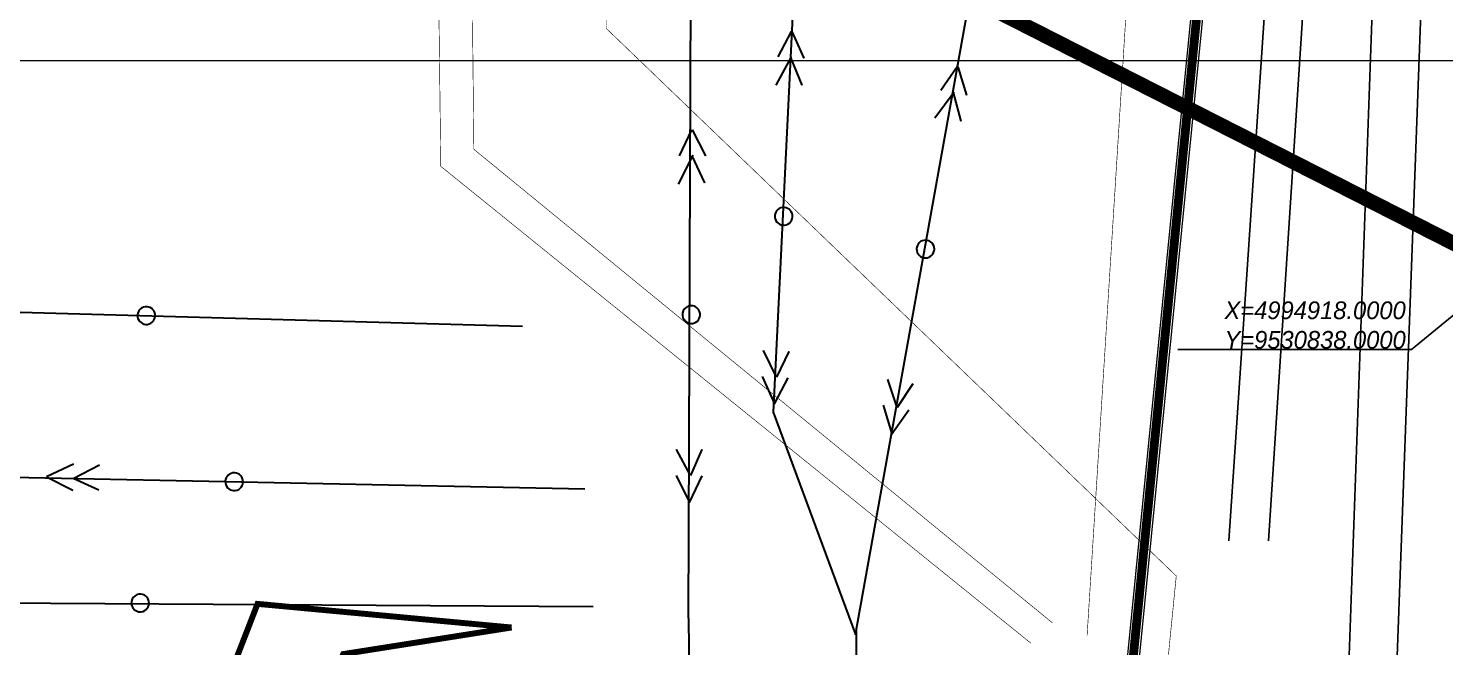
# Model space of a CAD drawing. Header units: millimetres. Extents: x 519 to 9564855, y -810 to 5021775.
# Drawn here: x 9530350.4 to 9530829.8, y 4994801.5 to 4995010.8 of the extents above; entities that cross this region are included whole.
import ezdxf

# ---------------------------------------------------------------- set-up
doc = ezdxf.new("R2010")
doc.units = ezdxf.units.MM
doc.header["$LTSCALE"] = 2
doc.header["$MEASUREMENT"] = 0
for name, color, linetype in [('AL_PIP_CRUDE OIL', 210, 'Continuous'), ('GRID_PULKOVO', 7, 'Continuous'), ('ROAD_ASF', 9, 'Continuous'), ('Координаты', 7, 'Continuous')]:
    doc.layers.add(name, color=color, linetype=linetype)
for name, color, linetype, lineweight in [('Electro N', 1, 'Continuous', 25), ('Электро', 1, 'Continuous', 30), ('Электроснаб', 1, 'Continuous', 18), ('Электроснабжене', 1, 'Continuous', 18)]:
    doc.layers.add(name, color=color, linetype=linetype, lineweight=lineweight)
doc.styles.add('GeoApp', font='', dxfattribs={"height": 1})
doc.styles.add('GeoApp_D431', font='', dxfattribs={"height": 1})
doc.styles.get('GeoApp').set_extended_font_data('D431', italic=True)
doc.styles.get('GeoApp_D431').set_extended_font_data('D431', italic=True)
doc.dimstyles.new('GeoApp', dxfattribs={"dimscale": 2, "dimtxt": 1, "dimasz": 1, "dimexe": 0, "dimexo": 0, "dimgap": 0, "dimtad": 1, "dimtoh": 1, "dimzin": 1, "dimdsep": 46, "dimtxsty": 'GeoApp_D431', "dimcen": 0, "dimclrt": 7, "dimadec": 0, "dimazin": 0, "dimtfac": 1, "dimtmove": 0, "dimatfit": 3, "dimfxl": 0, "dimarcsym": 0})

msp = doc.modelspace()

# ---------------------------------------------------------------- linework, layer by layer
at = {"layer": 'AL_PIP_CRUDE OIL', "lineweight": 60, "const_width": 5}
msp.add_lwpolyline([(9523408.96955, 5008589.07215), (9522866.96955, 5008436.07215), (9522326.96955, 5007087.07215), (9522313.96594, 5006750.08943), (9522363.50455, 5006330.19015), (9523532.73502, 5003851.53167), (9523509.9659, 5003501.17422), (9523544.63322, 5003488.85485), (9523203.95221, 5002551.92724), (9523207.94138, 5002504.46778), (9521587.24018, 4997999.63007), (9523708.12981, 4995731.08727), (9526814.15531, 4995451.17542), (9528489.4409, 4995215.37355), (9528594.43514, 4995358.95224), (9530593.64001, 4995059.64331), (9530879.24426, 4994914.43479), (9530977.35799, 4994842.68501), (9531002.94658, 4994841.81396), (9531002.94658, 4994841.81396), (9531002.94648, 4994841.81391)], dxfattribs=at)
at = {"layer": 'Electro N', "linetype": 'Continuous', "ltscale": 0.25, "flags": 128}
for points in [[(9530780.65929, 4995191.5053), (9530756.69099, 4994837.28356)], [(9530790.97119, 4995156.75931), (9530770.1925, 4994837.28356)], [(9530810.28165, 4995158.87768), (9530796.1453, 4994760.59436)], [(9530826.88078, 4995157.5005), (9530811.78833, 4994746.10097)]]:
    msp.add_lwpolyline(points, dxfattribs=at)
at = {"layer": 'GRID_PULKOVO', "lineweight": 0}
msp.add_line((9519000, 4995000), (9533000, 4995000), dxfattribs=at)
at = {"layer": 'ROAD_ASF', "lineweight": 0, "const_width": 3}
msp.add_lwpolyline([(9531035.40859, 4995167.0908), (9530768.24763, 4995182.52509), (9530756.91736, 4995126.35794), (9530712.68241, 4994679.79554), (9530692.94363, 4994675.69677)], dxfattribs=at)
at = {"layer": 'ROAD_ASF', "lineweight": 0}
for points in [[(9531032.88465, 4995168.29135), (9530766.637, 4995184.655), (9530754.937, 4995126.655), (9530710.837, 4994681.455), (9530692.537, 4994677.655)], [(9531035.29324, 4995165.09413), (9530769.86495, 4995180.42832), (9530758.89772, 4995126.06088), (9530714.52781, 4994678.13607), (9530693.35025, 4994673.73855)]]:
    msp.add_lwpolyline(points, dxfattribs=at)
at = {"layer": 'Электро'}
for p, q in [((9530573.81914, 4994811.1866), (9530585.91914, 4998057.6866)), ((9530642.71914, 4995706.9866), (9530602.51914, 4994880.8866)), ((9530630.41914, 4994805.5866), (9530696.91914, 4995176.0866)), ((9530608.5607, 4995009.76174), (9530604.09967, 4995001.13599)), ((9530608.8126, 4995009.74945), (9530612.91647, 4995000.70577)), ((9530608.64632, 4995001.1668), (9530603.38037, 4994991.56965)), ((9530608.38211, 4995000.92703), (9530612.22178, 4994991.64357)), ((9530664.77477, 4994997.7951), (9530659.22009, 4994989.82955)), ((9530665.02289, 4994997.74984), (9530667.90413, 4994988.24573)), ((9530663.73145, 4994989.26329), (9530657.25129, 4994980.4404)), ((9530663.43805, 4994989.06027), (9530666.0259, 4994979.35312)), ((9530574.87631, 4994976.51178), (9530570.75623, 4994967.71808)), ((9530575.12851, 4994976.50936), (9530579.58312, 4994967.63319)), ((9530575.2982, 4994967.92678), (9530570.41181, 4994958.13091)), ((9530575.04357, 4994967.67685), (9530579.24356, 4994958.55075)), ((9530128.52059, 4994920.90308), (9530517.72441, 4994910.04447)), ((9530603.60936, 4994892.76472), (9530599.25358, 4994901.82069)), ((9530607.81848, 4994901.40277), (9530603.60936, 4994892.76472)), ((9530598.82309, 4994892.99826), (9530602.91466, 4994883.70252)), ((9530602.91466, 4994883.70252), (9530607.6399, 4994892.56805)), ((9530644.50873, 4994882.46034), (9530641.37937, 4994892.00971)), ((9530649.8153, 4994890.47114), (9530644.50873, 4994882.46034)), ((9530639.79453, 4994883.32013), (9530642.63049, 4994873.56774)), ((9530642.63049, 4994873.56774), (9530648.47857, 4994881.7363)), ((9530602.51914, 4994880.8866), (9530630.41914, 4994805.5866)), ((9530574.50689, 4994859.41062), (9530569.80009, 4994868.28922)), ((9530578.37478, 4994868.20676), (9530574.50689, 4994859.41062)), ((9530538.76701, 4994854.87605), (9530106.14254, 4994863.57398)), ((9530365.72204, 4994863.28442), (9530356.5252, 4994858.97514)), ((9530365.60124, 4994858.49398), (9530374.55215, 4994863.06176)), ((9530356.5252, 4994858.97514), (9530365.49952, 4994854.45993)), ((9530374.33599, 4994854.4894), (9530365.60124, 4994858.49398)), ((9530569.71516, 4994859.4567), (9530574.16733, 4994850.32818)), ((9530574.16733, 4994850.32818), (9530578.54204, 4994859.37182)), ((9530541.56974, 4994815.00606), (9530080.16053, 4994817.79134)), ((9530573.81914, 4994811.1866), (9530574.10194, 4994785.92439)), ((9530630.64067, 4994806.82084), (9530630.54971, 4994782.70214))]:
    msp.add_line(p, q, dxfattribs=at)
at = {"layer": 'Электро', "ltscale": 25}
msp.add_line((9530538.76701, 4994854.87605), (9530106.14254, 4994863.57398), dxfattribs=at)
at = {"layer": 'Электро'}
for centre, start, end in [((9530606.04311, 4994947.20806), 17.8029108, 197.8029108), ((9530606.04311, 4994947.20806), 197.8029108, 17.8029108), ((9530654.0679, 4994936.11314), 10.2602455, 190.2602455), ((9530654.0679, 4994936.11314), 190.2602455, 10.2602455), ((9530390.3755, 4994913.59745), 108.7555053, 288.7555053), ((9530390.3755, 4994913.59745), 288.7555053, 108.7555053), ((9530574.8084, 4994913.9075), 20.0454832, 200.0454832), ((9530574.8084, 4994913.9075), 200.0454832, 20.0454832), ((9530420.08679, 4994857.34268), 109.1519656, 289.1519656), ((9530420.08679, 4994857.34268), 289.1519656, 109.1519656), ((9530388.27393, 4994816.29855), 109.315981, 289.315981), ((9530388.27393, 4994816.29855), 289.315981, 109.315981)]:
    msp.add_arc(centre, 3, start, end, dxfattribs=at)
at = {"layer": 'Электроснаб', "color": 1, "linetype": 'ByBlock', "lineweight": 0}
msp.add_line((9530573.81914, 4994811.1866), (9530585.91914, 4998057.6866), dxfattribs=at)
at = {"layer": 'Электроснаб', "color": 1, "lineweight": 0}
for p, q in [((9530642.71914, 4995706.9866), (9530602.51914, 4994880.8866)), ((9530630.41914, 4994805.5866), (9530696.91914, 4995176.0866)), ((9530608.5607, 4995009.76174), (9530604.09967, 4995001.13599)), ((9530608.8126, 4995009.74945), (9530612.91647, 4995000.70577)), ((9530608.64632, 4995001.1668), (9530603.38037, 4994991.56965)), ((9530608.38211, 4995000.92703), (9530612.22178, 4994991.64357)), ((9530664.77477, 4994997.7951), (9530659.22009, 4994989.82955)), ((9530665.02289, 4994997.74984), (9530667.90413, 4994988.24573)), ((9530663.73145, 4994989.26329), (9530657.25129, 4994980.4404)), ((9530663.43805, 4994989.06027), (9530666.0259, 4994979.35312)), ((9530574.87631, 4994976.51178), (9530570.75623, 4994967.71808)), ((9530575.12851, 4994976.50936), (9530579.58312, 4994967.63319)), ((9530575.2982, 4994967.92678), (9530570.41181, 4994958.13091)), ((9530575.04357, 4994967.67685), (9530579.24356, 4994958.55075)), ((9530128.52059, 4994920.90308), (9530517.72441, 4994910.04447)), ((9530603.60936, 4994892.76472), (9530599.25358, 4994901.82069)), ((9530607.81848, 4994901.40277), (9530603.60936, 4994892.76472)), ((9530598.82309, 4994892.99826), (9530602.91466, 4994883.70252)), ((9530602.91466, 4994883.70252), (9530607.6399, 4994892.56805)), ((9530644.50873, 4994882.46034), (9530641.37937, 4994892.00971)), ((9530649.8153, 4994890.47114), (9530644.50873, 4994882.46034)), ((9530639.79453, 4994883.32013), (9530642.63049, 4994873.56774)), ((9530642.63049, 4994873.56774), (9530648.47857, 4994881.7363)), ((9530602.51914, 4994880.8866), (9530630.41914, 4994805.5866)), ((9530574.50689, 4994859.41062), (9530569.80009, 4994868.28922)), ((9530578.37478, 4994868.20676), (9530574.50689, 4994859.41062)), ((9530538.76701, 4994854.87605), (9530106.14254, 4994863.57398)), ((9530365.72204, 4994863.28442), (9530356.5252, 4994858.97514)), ((9530365.60124, 4994858.49398), (9530374.55215, 4994863.06176)), ((9530356.5252, 4994858.97514), (9530365.49952, 4994854.45993)), ((9530374.33599, 4994854.4894), (9530365.60124, 4994858.49398)), ((9530569.71516, 4994859.4567), (9530574.16733, 4994850.32818)), ((9530574.16733, 4994850.32818), (9530578.54204, 4994859.37182)), ((9530541.56974, 4994815.00606), (9530080.16053, 4994817.79134)), ((9530573.81914, 4994811.1866), (9530574.10194, 4994785.92439)), ((9530630.64067, 4994806.82084), (9530630.54971, 4994782.70214))]:
    msp.add_line(p, q, dxfattribs=at)
at = {"layer": 'Электроснаб', "color": 1, "lineweight": 0, "ltscale": 25}
msp.add_line((9530538.76701, 4994854.87605), (9530106.14254, 4994863.57398), dxfattribs=at)
at = {"layer": 'Электроснаб', "color": 1, "lineweight": 0}
for centre, start, end in [((9530606.04311, 4994947.20806), 17.8029108, 197.8029108), ((9530606.04311, 4994947.20806), 197.8029108, 17.8029108), ((9530654.0679, 4994936.11314), 10.2602455, 190.2602455), ((9530654.0679, 4994936.11314), 190.2602455, 10.2602455), ((9530390.3755, 4994913.59745), 108.7555053, 288.7555053), ((9530390.3755, 4994913.59745), 288.7555053, 108.7555053), ((9530574.8084, 4994913.9075), 20.0454832, 200.0454832), ((9530574.8084, 4994913.9075), 200.0454832, 20.0454832), ((9530420.08679, 4994857.34268), 109.1519656, 289.1519656), ((9530420.08679, 4994857.34268), 289.1519656, 109.1519656), ((9530388.27393, 4994816.29855), 109.315981, 289.315981), ((9530388.27393, 4994816.29855), 289.315981, 109.315981)]:
    msp.add_arc(centre, 3, start, end, dxfattribs=at)
at = {"layer": 'Электроснабжене', "color": 1, "linetype": 'ByBlock', "lineweight": 0}
msp.add_line((9530573.81914, 4994811.1866), (9530585.91914, 4998057.6866), dxfattribs=at)
at = {"layer": 'Электроснабжене', "color": 1, "lineweight": 0}
for p, q in [((9530642.71914, 4995706.9866), (9530602.51914, 4994880.8866)), ((9530630.41914, 4994805.5866), (9530696.91914, 4995176.0866)), ((9530608.5607, 4995009.76174), (9530604.09967, 4995001.13599)), ((9530608.8126, 4995009.74945), (9530612.91647, 4995000.70577)), ((9530608.64632, 4995001.1668), (9530603.38037, 4994991.56965)), ((9530608.38211, 4995000.92703), (9530612.22178, 4994991.64357)), ((9530664.77477, 4994997.7951), (9530659.22009, 4994989.82955)), ((9530665.02289, 4994997.74984), (9530667.90413, 4994988.24573)), ((9530663.73145, 4994989.26329), (9530657.25129, 4994980.4404)), ((9530663.43805, 4994989.06027), (9530666.0259, 4994979.35312)), ((9530574.87631, 4994976.51178), (9530570.75623, 4994967.71808)), ((9530575.12851, 4994976.50936), (9530579.58312, 4994967.63319)), ((9530575.2982, 4994967.92678), (9530570.41181, 4994958.13091)), ((9530575.04357, 4994967.67685), (9530579.24356, 4994958.55075)), ((9530128.52059, 4994920.90308), (9530517.72441, 4994910.04447)), ((9530603.60936, 4994892.76472), (9530599.25358, 4994901.82069)), ((9530607.81848, 4994901.40277), (9530603.60936, 4994892.76472)), ((9530598.82309, 4994892.99826), (9530602.91466, 4994883.70252)), ((9530602.91466, 4994883.70252), (9530607.6399, 4994892.56805)), ((9530644.50873, 4994882.46034), (9530641.37937, 4994892.00971)), ((9530649.8153, 4994890.47114), (9530644.50873, 4994882.46034)), ((9530639.79453, 4994883.32013), (9530642.63049, 4994873.56774)), ((9530642.63049, 4994873.56774), (9530648.47857, 4994881.7363)), ((9530602.51914, 4994880.8866), (9530630.41914, 4994805.5866)), ((9530574.50689, 4994859.41062), (9530569.80009, 4994868.28922)), ((9530578.37478, 4994868.20676), (9530574.50689, 4994859.41062)), ((9530538.76701, 4994854.87605), (9530106.14254, 4994863.57398)), ((9530365.72204, 4994863.28442), (9530356.5252, 4994858.97514)), ((9530365.60124, 4994858.49398), (9530374.55215, 4994863.06176)), ((9530356.5252, 4994858.97514), (9530365.49952, 4994854.45993)), ((9530374.33599, 4994854.4894), (9530365.60124, 4994858.49398)), ((9530569.71516, 4994859.4567), (9530574.16733, 4994850.32818)), ((9530574.16733, 4994850.32818), (9530578.54204, 4994859.37182)), ((9530541.56974, 4994815.00606), (9530080.16053, 4994817.79134)), ((9530573.81914, 4994811.1866), (9530574.10194, 4994785.92439)), ((9530630.64067, 4994806.82084), (9530630.54971, 4994782.70214))]:
    msp.add_line(p, q, dxfattribs=at)
at = {"layer": 'Электроснабжене', "color": 1, "lineweight": 0, "ltscale": 25}
msp.add_line((9530538.76701, 4994854.87605), (9530106.14254, 4994863.57398), dxfattribs=at)
at = {"layer": 'Электроснабжене', "linetype": 'ByBlock', "lineweight": 0, "ltscale": 50, "const_width": 0.2}
msp.add_lwpolyline([(9531094.63686, 4995682.09184), (9531025.03872, 4995876.12022), (9530481.36482, 4995681.10396), (9530490.0206, 4994964.12277), (9530689.72996, 4994802.69625)], dxfattribs=at)
at = {"layer": 'Электроснабжене', "linetype": 'ByBlock', "lineweight": 0, "ltscale": 50, "const_width": 0.2, "elevation": 0}
for points in [[(9530697.06271, 4994809.55002), (9530501.21405, 4994969.89085), (9530493.88011, 4995675.12934), (9531019.00232, 4995863.33109), (9531085.22409, 4995678.71548)], [(9530724.05188, 4994675.07886), (9530738.94611, 4994825.43968), (9530546.00565, 4995010.82213), (9530541.96303, 4995643.47352), (9530821.59472, 4995582.28169)], [(9530708.77232, 4994805.24393), (9530728.77092, 4995124.94628), (9530638.34905, 4995177.91727), (9530657.77554, 4995550.39466), (9530692.06328, 4995578.95021), (9530815.40388, 4995560.3891)]]:
    msp.add_lwpolyline(points, dxfattribs=at)
at = {"layer": 'Электроснабжене', "lineweight": 25, "const_width": 2}
for points in [[(9531628, 4994140), (9530432, 4994402), (9530392, 4994455), (9530357, 4994633), (9530428, 4994816), (9530514, 4994808)], [(9531633, 4994169), (9530448, 4994429), (9530422, 4994464), (9530392, 4994633), (9530457, 4994799), (9530514, 4994808)]]:
    msp.add_lwpolyline(points, dxfattribs=at)
at = {"layer": 'Электроснабжене', "color": 1, "lineweight": 0}
for centre, start, end in [((9530606.04311, 4994947.20806), 17.8029108, 197.8029108), ((9530606.04311, 4994947.20806), 197.8029108, 17.8029108), ((9530654.0679, 4994936.11314), 10.2602455, 190.2602455), ((9530654.0679, 4994936.11314), 190.2602455, 10.2602455), ((9530390.3755, 4994913.59745), 108.7555053, 288.7555053), ((9530390.3755, 4994913.59745), 288.7555053, 108.7555053), ((9530574.8084, 4994913.9075), 20.0454832, 200.0454832), ((9530574.8084, 4994913.9075), 200.0454832, 20.0454832), ((9530420.08679, 4994857.34268), 109.1519656, 289.1519656), ((9530420.08679, 4994857.34268), 289.1519656, 109.1519656), ((9530388.27393, 4994816.29855), 109.315981, 289.315981), ((9530388.27393, 4994816.29855), 289.315981, 109.315981)]:
    msp.add_arc(centre, 3, start, end, dxfattribs=at)

# ---------------------------------------------------------------- texts
at = {"layer": 'Координаты', "insert": (9530816.61656, 4994910.33947), "char_height": 6, "attachment_point": 6, "style": 'GeoApp'}
msp.add_mtext('X=4994918.0000\\PY=9530838.0000', dxfattribs=at)

# ---------------------------------------------------------------- leaders
at = {"layer": 'Координаты', "has_arrowhead": 0, "annotation_type": 0, "has_hookline": 1, "hookline_direction": 1, "text_width": 77.14286}
msp.add_leader([(9530838, 4994918), (9530818.61656, 4994902.14807), (9530816.61656, 4994902.14807)], dimstyle='GeoApp', override={"dimtad": 2}, dxfattribs=at)

doc.saveas('drawing.dxf')
